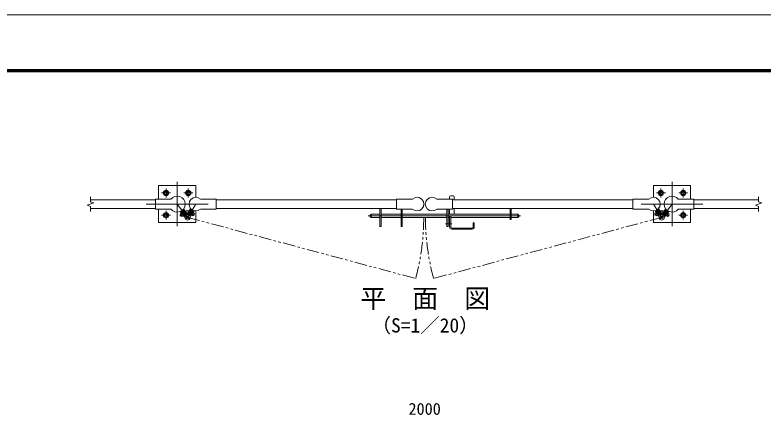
# Model space of a CAD drawing. Units: millimetres, scale not verified. Extents: x -4200 to 4200, y -2970 to 2970.
# Drawn here: x -413 to 2610, y 1352 to 2970 of the extents above; entities that cross this region are included whole.
import ezdxf
from ezdxf.enums import TextEntityAlignment as Align

# ---------------------------------------------------------------- set-up
doc = ezdxf.new("R2010")
doc.units = ezdxf.units.MM
doc.header["$LTSCALE"] = 20
doc.linetypes.add('USER1', pattern=[50.8, 31.75, -6.35, 6.35, -6.35])
doc.linetypes.add('USER2', pattern=[5, 2.5, -0.5, 0.5, -0.5, 0.5, -0.5])
doc.layers.add('0-0_D-TTL-TXT', color=7, linetype='Continuous')
for name, color, linetype, lineweight in [('0-1_D-BMK', 2, 'USER1', 13), ('0-2_D-STR1', 1, 'Continuous', 18), ('0-3_D-STR3', 3, 'Continuous', 13), ('0-4_D-STR-DIM', 7, 'Continuous', 9), ('0-5_0', 3, 'Continuous', 18), ('0-8_D-TTL', 7, 'Continuous', 9)]:
    doc.layers.add(name, color=color, linetype=linetype, lineweight=lineweight)
doc.styles.add('ＭＳ ゴシック', font='')
doc.styles.get('ＭＳ ゴシック').set_extended_font_data('MS Gothic')

# ---------------------------------------------------------------- blocks, each defined once
blk = doc.blocks.new('M10-平')
at = {"layer": '0-5_0'}
blk.add_lwpolyline([(152.6, -88.1), (152.6, 88.1), (0, 176.2), (-152.6, 88.1), (-152.6, -88.1), (0, -176.2)], close=True, dxfattribs=at)
for radius in [210, 138.5]:
    blk.add_circle((0, 0), radius, dxfattribs=at)

msp = doc.modelspace()

# ---------------------------------------------------------------- linework, layer by layer
at = {"layer": '0-1_D-BMK'}
for p, q in [((196.99, 2231.94), (196.99, 2267.77)), ((241.99, 2115.38), (241.99, 2294.33)), ((286.99, 2231.94), (286.99, 2267.77)), ((2196.99, 2231.94), (2196.99, 2267.77)), ((2241.99, 2115.38), (2241.99, 2294.33)), ((2286.99, 2231.94), (2286.99, 2267.77)), ((179.08, 2249.85), (214.91, 2249.85)), ((269.08, 2249.85), (304.91, 2249.85)), ((2214.91, 2249.85), (2179.08, 2249.85)), ((2304.91, 2249.85), (2269.08, 2249.85)), ((116.99, 2204.85), (366.99, 2204.85)), ((196.99, 2141.94), (196.99, 2177.77)), ((241.99, 2204.85), (283.83, 2151.12)), ((282.56, 2179.03), (253.15, 2156.13)), ((282.33, 2178.95), (312.72, 2159.96)), ((317.39, 2204.85), (283.83, 2151.12)), ((2116.99, 2204.85), (2366.99, 2204.85)), ((2166.59, 2204.85), (2200.15, 2151.12)), ((2201.66, 2178.95), (2171.26, 2159.96)), ((2241.99, 2204.85), (2200.15, 2151.12)), ((2201.42, 2179.03), (2230.83, 2156.13)), ((2286.99, 2141.94), (2286.99, 2177.77)), ((179.08, 2159.85), (214.91, 2159.85)), ((1013.36, 2157.15), (1628.94, 2157.15)), ((2304.91, 2159.85), (2269.08, 2159.85)), ((1326.96, 2124.65), (1352.11, 2124.65))]:
    msp.add_line(p, q, dxfattribs=at)
at = {"layer": '0-1_D-BMK', "linetype": 'USER2'}
for p, q in [((283.83, 2151.12), (1205.85, 1904.07)), ((2200.15, 2151.12), (1278.14, 1904.07))]:
    msp.add_line(p, q, dxfattribs=at)
for centre, start, end in [((283.83, 2151.12), 345, 359.97183), ((2200.15, 2151.12), 180.02817, 195)]:
    msp.add_arc(centre, 954.67, start, end, dxfattribs=at)
at = {"layer": '0-2_D-STR1'}
for p, q in [((154.49, 2222.35), (-108.01, 2222.35)), ((1129.09, 2222.35), (399.89, 2222.35)), ((1354.89, 2222.35), (2084.09, 2222.35)), ((2329.49, 2222.35), (2591.99, 2222.35)), ((154.49, 2187.35), (-108.01, 2187.35)), ((1129.09, 2187.35), (399.89, 2187.35)), ((1354.89, 2187.35), (2084.09, 2187.35)), ((2329.49, 2187.35), (2591.99, 2187.35))]:
    msp.add_line(p, q, dxfattribs=at)
at = {"layer": '0-3_D-STR3'}
for p, q in [((1347.89, 2238.65), (1356.89, 2238.65)), ((216.84, 2225.2), (154.49, 2225.2)), ((335.89, 2225.2), (399.89, 2225.2)), ((1193.09, 2225.2), (1129.09, 2225.2)), ((1290.89, 2225.2), (1354.89, 2225.2)), ((1342.89, 2233.65), (1342.89, 2225.2)), ((1361.89, 2233.65), (1361.89, 2222.35)), ((2148.09, 2225.2), (2084.09, 2225.2)), ((2267.14, 2225.2), (2329.49, 2225.2)), ((265.3, 2181.43), (258.99, 2176.52)), ((265.3, 2181.43), (266.7, 2181.26)), ((282.24, 2162.94), (266.26, 2183.46)), ((268.24, 2179.29), (266.66, 2178.06)), ((266.66, 2178.06), (277.72, 2163.85)), ((266.7, 2181.26), (280.26, 2163.85)), ((283.08, 2165.59), (267.75, 2185.28)), ((282.25, 2164.26), (296.46, 2187.01)), ((284.2, 2163.04), (298.09, 2185.27)), ((297.76, 2182.86), (286.07, 2164.15)), ((298.13, 2179.68), (288.6, 2164.42)), ((294.38, 2156.68), (308.26, 2178.91)), ((306.24, 2177.57), (294.55, 2158.85)), ((296.3, 2155.42), (310.54, 2178.22)), ((298.13, 2179.68), (296.44, 2180.74)), ((299.14, 2183.18), (297.76, 2182.86)), ((305.92, 2178.94), (299.14, 2183.18)), ((305.92, 2178.94), (306.24, 2177.57)), ((1066.09, 2187.35), (1066.09, 2114.65)), ((1147.09, 2184.5), (1147.09, 2114.65)), ((1336.89, 2184.5), (1336.89, 2114.65)), ((1342.89, 2184.5), (1342.89, 2163.65)), ((1361.89, 2187.35), (1361.89, 2163.65)), ((1587.89, 2187.35), (1587.89, 2142.15)), ((1592.39, 2187.35), (1592.39, 2142.15)), ((2187.68, 2155.42), (2173.44, 2178.22)), ((2189.61, 2156.68), (2175.72, 2178.91)), ((2178.06, 2178.94), (2177.74, 2177.57)), ((2177.74, 2177.57), (2189.43, 2158.85)), ((2178.06, 2178.94), (2184.84, 2183.18)), ((2184.84, 2183.18), (2186.22, 2182.86)), ((2185.85, 2179.68), (2187.55, 2180.74)), ((2185.85, 2179.68), (2195.38, 2164.42)), ((2199.78, 2163.04), (2185.9, 2185.27)), ((2186.22, 2182.86), (2197.91, 2164.15)), ((2201.73, 2164.26), (2187.52, 2187.01)), ((2200.9, 2165.59), (2216.23, 2185.28)), ((2201.74, 2162.94), (2217.73, 2183.46)), ((2217.28, 2181.26), (2203.72, 2163.85)), ((2217.32, 2178.06), (2206.26, 2163.85)), ((2215.74, 2179.29), (2217.32, 2178.06)), ((2218.68, 2181.43), (2217.28, 2181.26)), ((2218.68, 2181.43), (2224.99, 2176.52)), ((260.01, 2168.2), (254.09, 2163.59)), ((260.85, 2154.92), (254.09, 2163.59)), ((270.95, 2154.15), (254.65, 2175.08)), ((272.77, 2155.56), (256.79, 2176.09)), ((258.99, 2176.52), (258.81, 2175.11)), ((258.81, 2175.11), (272.37, 2157.7)), ((261.93, 2174.37), (260.35, 2173.14)), ((266.77, 2159.53), (260.85, 2154.92)), ((262.61, 2170.23), (261.83, 2169.62)), ((269.37, 2161.55), (262.61, 2170.23)), ((269.37, 2161.55), (268.58, 2160.94)), ((272.77, 2155.56), (270.95, 2154.15)), ((279.3, 2165.08), (277.72, 2163.85)), ((282.24, 2162.94), (283.18, 2163.67)), ((284.2, 2163.04), (282.25, 2164.26)), ((288.6, 2164.42), (286.9, 2165.48)), ((295.38, 2160.18), (293.69, 2161.24)), ((294.38, 2156.68), (296.33, 2155.46)), ((297.21, 2163.11), (303.04, 2172.44)), ((298.06, 2162.58), (297.21, 2163.11)), ((306.37, 2157.39), (300.01, 2161.36)), ((303.89, 2171.91), (303.04, 2172.44)), ((312.2, 2166.72), (305.84, 2170.69)), ((306.37, 2157.39), (312.2, 2166.72)), ((1022.39, 2160.65), (1022.39, 2153.65)), ((1025.39, 2163.65), (1061.59, 2163.65)), ((1025.39, 2163.65), (1025.39, 2150.65)), ((1025.39, 2150.65), (1061.59, 2150.65)), ((1066.09, 2163.65), (1147.09, 2163.65)), ((1066.09, 2150.65), (1147.09, 2150.65)), ((1151.59, 2163.65), (1332.39, 2163.65)), ((1151.59, 2150.65), (1332.39, 2150.65)), ((1336.89, 2163.65), (1587.89, 2163.65)), ((1336.89, 2150.65), (1342.89, 2150.65)), ((1342.89, 2155.65), (1342.89, 2112.65)), ((1342.89, 2155.65), (1347.39, 2155.65)), ((1347.39, 2155.65), (1347.39, 2112.65)), ((1347.39, 2150.65), (1587.89, 2150.65)), ((1592.39, 2163.65), (1587.89, 2163.65)), ((1592.39, 2150.65), (1587.89, 2150.65)), ((1592.39, 2163.65), (1619.39, 2163.65)), ((1592.39, 2150.65), (1619.39, 2150.65)), ((1619.39, 2163.65), (1619.39, 2150.65)), ((1622.39, 2160.65), (1622.39, 2153.65)), ((2177.61, 2157.39), (2183.97, 2161.36)), ((2179.06, 2175.45), (2180.76, 2176.51)), ((2180.09, 2171.91), (2180.94, 2172.44)), ((2180.76, 2176.51), (2190.3, 2161.24)), ((2186.77, 2163.11), (2180.94, 2172.44)), ((2185.92, 2162.58), (2186.77, 2163.11)), ((2189.61, 2156.68), (2187.65, 2155.46)), ((2188.6, 2160.18), (2190.3, 2161.24)), ((2195.38, 2164.42), (2197.08, 2165.48)), ((2199.78, 2163.04), (2201.73, 2164.26)), ((2201.74, 2162.94), (2200.8, 2163.67)), ((2204.68, 2165.08), (2206.26, 2163.85)), ((2222.06, 2174.37), (2211, 2160.17)), ((2211, 2160.17), (2212.57, 2158.94)), ((2211.21, 2155.56), (2227.19, 2176.09)), ((2211.21, 2155.56), (2213.03, 2154.15)), ((2225.17, 2175.11), (2211.61, 2157.7)), ((2213.03, 2154.15), (2229.33, 2175.08)), ((2214.61, 2161.55), (2221.37, 2170.23)), ((2214.61, 2161.55), (2215.4, 2160.94)), ((2217.21, 2159.53), (2223.13, 2154.92)), ((2221.37, 2170.23), (2222.16, 2169.62)), ((2222.06, 2174.37), (2223.63, 2173.14)), ((2223.13, 2154.92), (2229.89, 2163.59)), ((2223.97, 2168.2), (2229.89, 2163.59)), ((2224.99, 2176.52), (2225.17, 2175.11)), ((1438.39, 2128.65), (1438.39, 2112.65)), ((1438.39, 2128.65), (1442.89, 2128.65)), ((1442.89, 2128.65), (1442.89, 2112.65)), ((1587.89, 2142.15), (1592.39, 2142.15)), ((1351.89, 2108.15), (1433.89, 2108.15)), ((1351.89, 2103.65), (1433.89, 2103.65))]:
    msp.add_line(p, q, dxfattribs=at)
for points in [[(166.99, 2225.2), (166.99, 2279.85), (316.99, 2279.85), (316.99, 2232.35)], [(2316.99, 2225.2), (2316.99, 2279.85), (2166.99, 2279.85), (2166.99, 2232.35)], [(216.84, 2184.5), (154.49, 2184.5), (154.49, 2225.2)], [(335.89, 2184.5), (399.89, 2184.5), (399.89, 2225.2)], [(1193.09, 2184.5), (1129.09, 2184.5), (1129.09, 2225.2)], [(1290.89, 2184.5), (1354.89, 2184.5), (1354.89, 2225.2)], [(2148.09, 2184.5), (2084.09, 2184.5), (2084.09, 2225.2)], [(2267.14, 2184.5), (2329.49, 2184.5), (2329.49, 2225.2)], [(316.99, 2177.36), (316.99, 2129.85), (166.99, 2129.85), (166.99, 2184.5)], [(1061.59, 2187.35), (1061.59, 2114.65), (1066.09, 2114.65)], [(1151.59, 2184.5), (1151.59, 2114.65), (1147.09, 2114.65)], [(1332.39, 2184.5), (1332.39, 2114.65), (1336.89, 2114.65)], [(2166.99, 2177.36), (2166.99, 2129.85), (2316.99, 2129.85), (2316.99, 2184.5)], [(261.93, 2174.37), (272.99, 2160.17), (271.41, 2158.94)], [(304.92, 2175.45), (303.22, 2176.51), (293.69, 2161.24)], [(2177.61, 2157.39), (2171.78, 2166.72), (2178.14, 2170.69)]]:
    msp.add_lwpolyline(points, dxfattribs=at)
for centre in [(283.83, 2151.12), (2200.15, 2151.12)]:
    msp.add_circle(centre, 6.3, dxfattribs=at)
for centre, radius, start, end in [((241.99, 2204.85), 32.35, 218.9806, 141.0194), ((1347.89, 2233.65), 5, 90, 180), ((1356.89, 2233.65), 5, 0, 90), ((2241.99, 2204.85), 32.35, 38.9806, 321.0194), ((317.39, 2204.85), 27.5, 47.73142, 312.26858), ((1211.59, 2204.85), 27.5, 227.73142, 132.26858), ((1272.39, 2204.85), 27.5, 47.73142, 312.26858), ((2166.59, 2204.85), 27.5, 227.73142, 132.26858), ((268.43, 2154.63), 5, 347.17344, 37.90819), ((283.83, 2151.12), 10.8, 97.27686, 18.74636), ((284.21, 2166.92), 5, 217.90819, 259.49832), ((281.83, 2166.8), 5, 277.27686, 328.01161), ((298.79, 2156.2), 5, 148.01161, 198.74636), ((1025.39, 2160.65), 3, 90, 180), ((1025.39, 2153.65), 3, 180, 270), ((1619.39, 2160.65), 3, 0, 90), ((1619.39, 2153.65), 3, 270, 0), ((2200.15, 2151.12), 10.8, 161.25364, 82.72314), ((2185.19, 2156.2), 5, 341.25364, 31.98839), ((2202.15, 2166.8), 5, 211.98839, 262.72314), ((2199.78, 2166.92), 5, 280.50168, 322.09181), ((2215.56, 2154.63), 5, 142.09181, 192.82656), ((1351.89, 2112.65), 9, 180, 270), ((1351.89, 2112.65), 4.5, 180, 270), ((1433.89, 2112.65), 4.5, 270, 0), ((1433.89, 2112.65), 9, 270, 0)]:
    msp.add_arc(centre, radius, start, end, dxfattribs=at)
at = {"layer": '0-4_D-STR-DIM'}
for p, q in [((-121.22, 2200.04), (-94.79, 2209.66)), ((-108.01, 2214.47), (-108.01, 2234.85)), ((-94.79, 2209.66), (-108.01, 2214.47)), ((2578.78, 2200.04), (2605.21, 2209.66)), ((2591.99, 2214.47), (2591.99, 2234.85)), ((2605.21, 2209.66), (2591.99, 2214.47)), ((-108.01, 2195.23), (-121.22, 2200.04)), ((-108.01, 2174.85), (-108.01, 2195.23)), ((2591.99, 2195.23), (2578.78, 2200.04)), ((2591.99, 2174.85), (2591.99, 2195.23))]:
    msp.add_line(p, q, dxfattribs=at)
at = {"layer": '0-8_D-TTL', "color": 2, "lineweight": 18}
msp.add_lwpolyline([(-4200, 2970), (4200, 2970), (4200, -2970), (-4200, -2970)], close=True, dxfattribs=at)
at = {"layer": '0-8_D-TTL'}
for points in [[(-3930, 2750), (3930, 2750), (3930, -2750), (-3930, -2750)], [(-3927.5, 2747.5), (3927.5, 2747.5), (3927.5, -2747.5), (-3927.5, -2747.5)], [(-3925, 2745), (3925, 2745), (3925, -2745), (-3925, -2745)], [(-3922.5, 2742.5), (3922.5, 2742.5), (3922.5, -2742.5), (-3922.5, -2742.5)], [(-3920, 2740), (3920, 2740), (3920, -2740), (-3920, -2740)]]:
    msp.add_lwpolyline(points, close=True, dxfattribs=at)

# ---------------------------------------------------------------- block references
at = {"layer": '0-3_D-STR3', "yscale": 0.05}
for p, xscale, rotation in [((196.99, 2249.85), -0.05, 330), ((286.99, 2249.85), -0.05, 330), ((2196.99, 2249.85), 0.05, 30), ((2286.99, 2249.85), 0.05, 30), ((196.99, 2159.85), -0.05, 330), ((2286.99, 2159.85), 0.05, 30)]:
    msp.add_blockref('M10-平', p, dxfattribs=dict(at, xscale=xscale, rotation=rotation))

# ---------------------------------------------------------------- texts
at = {"layer": '0-0_D-TTL-TXT', "style": 'ＭＳ ゴシック'}
for s, height, p in [('平\u3000面\u3000図', 76.98, (982.09, 1761.33)), ('（S=1／20）', 57.77, (1027.57, 1668.13))]:
    msp.add_text(s, height=height, dxfattribs=at).set_placement(p, align=Align.BOTTOM_LEFT)
at = {"layer": '0-4_D-STR-DIM', "style": 'ＭＳ ゴシック'}
msp.add_text('2000', height=48.09, dxfattribs=at).set_placement((1176.74, 1338.12), align=Align.BOTTOM_LEFT)

doc.saveas('drawing.dxf')
